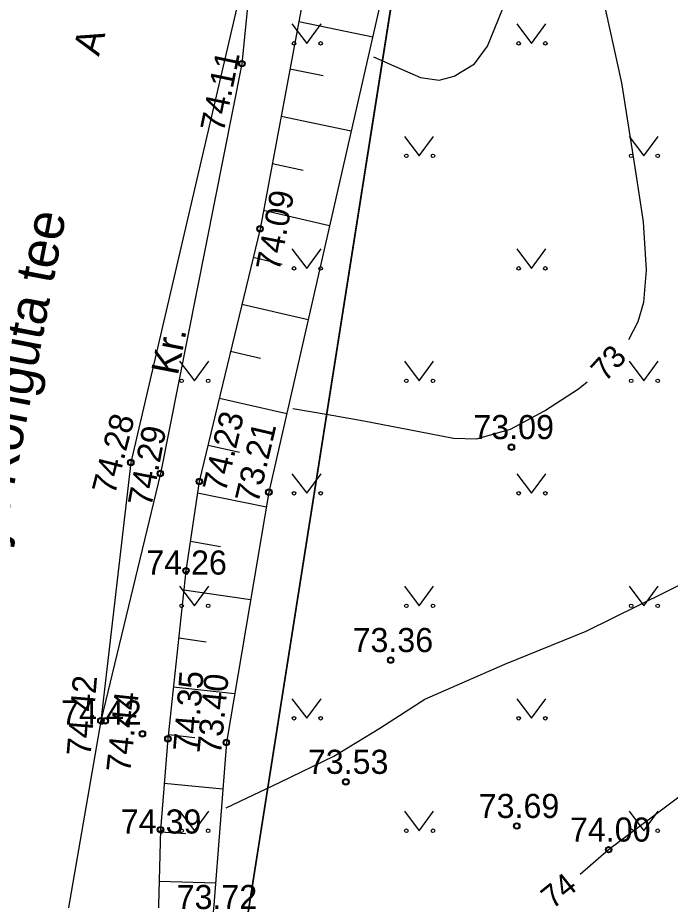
# Model space of a CAD drawing. Extents: x 634699 to 635451, y 6460026 to 6465351.
# Drawn here: x 635292.23 to 635312.56, y 6460910.02 to 6460937.49 of the extents above; entities that cross this region are included whole.
import ezdxf

# ---------------------------------------------------------------- set-up
doc = ezdxf.new("R2010")
doc.units = 0
for name, color, linetype in [('HALJASTUS', 7, 'Continuous'), ('HORISONTAAL-EH2000', 7, 'Continuous'), ('KORGUS-EH2000', 7, 'Continuous'), ('MOOTKORG_MUU', 7, 'Continuous'), ('MOOTMPUNKT', 7, 'Continuous'), ('PIIR', 7, 'Continuous'), ('RELJEEF', 7, 'Continuous'), ('TEE', 7, 'Continuous')]:
    doc.layers.add(name, color=color, linetype=linetype)

msp = doc.modelspace()

# ---------------------------------------------------------------- linework, layer by layer
at = {"layer": 'HALJASTUS'}
for p, q in [((635300.775, 6460937.297), (635301.238, 6460936.69)), ((635301.238, 6460936.69), (635301.683, 6460937.297)), ((635307.775, 6460937.297), (635308.238, 6460936.69)), ((635308.238, 6460936.69), (635308.683, 6460937.297)), ((635304.275, 6460933.797), (635304.738, 6460933.19)), ((635304.738, 6460933.19), (635305.183, 6460933.797)), ((635311.275, 6460933.797), (635311.738, 6460933.19)), ((635311.738, 6460933.19), (635312.183, 6460933.797)), ((635300.775, 6460930.297), (635301.238, 6460929.69)), ((635301.238, 6460929.69), (635301.683, 6460930.297)), ((635307.775, 6460930.297), (635308.238, 6460929.69)), ((635308.238, 6460929.69), (635308.683, 6460930.297)), ((635297.275, 6460926.797), (635297.738, 6460926.19)), ((635297.738, 6460926.19), (635298.183, 6460926.797)), ((635304.275, 6460926.797), (635304.738, 6460926.19)), ((635304.738, 6460926.19), (635305.183, 6460926.797)), ((635311.275, 6460926.797), (635311.738, 6460926.19)), ((635311.738, 6460926.19), (635312.183, 6460926.797)), ((635300.775, 6460923.297), (635301.238, 6460922.69)), ((635301.238, 6460922.69), (635301.683, 6460923.297)), ((635307.775, 6460923.297), (635308.238, 6460922.69)), ((635308.238, 6460922.69), (635308.683, 6460923.297)), ((635297.275, 6460919.797), (635297.738, 6460919.19)), ((635297.738, 6460919.19), (635298.183, 6460919.797)), ((635304.275, 6460919.797), (635304.738, 6460919.19)), ((635304.738, 6460919.19), (635305.183, 6460919.797)), ((635311.275, 6460919.797), (635311.738, 6460919.19)), ((635311.738, 6460919.19), (635312.183, 6460919.797)), ((635300.775, 6460916.297), (635301.238, 6460915.69)), ((635301.238, 6460915.69), (635301.683, 6460916.297)), ((635307.775, 6460916.297), (635308.238, 6460915.69)), ((635308.238, 6460915.69), (635308.683, 6460916.297)), ((635297.275, 6460912.797), (635297.738, 6460912.19)), ((635297.738, 6460912.19), (635298.183, 6460912.797)), ((635304.275, 6460912.797), (635304.738, 6460912.19)), ((635304.738, 6460912.19), (635305.183, 6460912.797)), ((635311.275, 6460912.797), (635311.738, 6460912.19)), ((635311.738, 6460912.19), (635312.183, 6460912.797))]:
    msp.add_line(p, q, dxfattribs=at)
for centre in [(635300.837, 6460936.69), (635301.666, 6460936.69), (635307.837, 6460936.69), (635308.666, 6460936.69), (635304.337, 6460933.19), (635305.166, 6460933.19), (635311.337, 6460933.19), (635312.166, 6460933.19), (635300.837, 6460929.69), (635301.666, 6460929.69), (635307.837, 6460929.69), (635308.666, 6460929.69), (635297.337, 6460926.19), (635298.166, 6460926.19), (635304.337, 6460926.19), (635305.166, 6460926.19), (635311.337, 6460926.19), (635312.166, 6460926.19), (635300.837, 6460922.69), (635301.666, 6460922.69), (635307.837, 6460922.69), (635308.666, 6460922.69), (635297.337, 6460919.19), (635298.166, 6460919.19), (635304.337, 6460919.19), (635305.166, 6460919.19), (635311.337, 6460919.19), (635312.166, 6460919.19), (635300.837, 6460915.69), (635301.666, 6460915.69), (635307.837, 6460915.69), (635308.666, 6460915.69), (635297.337, 6460912.19), (635298.166, 6460912.19), (635304.337, 6460912.19), (635305.166, 6460912.19), (635311.337, 6460912.19), (635312.166, 6460912.19)]:
    msp.add_circle(centre, 0.055, dxfattribs=at)
at = {"layer": 'HORISONTAAL-EH2000'}
for points in [[(635303.309, 6460936.271), (635304.044, 6460935.949), (635304.779, 6460935.626), (635305.362, 6460935.548), (635305.829, 6460935.666), (635306.461, 6460936.053), (635306.868, 6460936.607), (635307.565, 6460938.349), (635308.261, 6460940.091)], [(635311.267, 6460927.481), (635311.555, 6460928.034), (635311.728, 6460928.642), (635311.818, 6460929.636), (635311.727, 6460931.139), (635311.496, 6460932.629), (635311.053, 6460935.462), (635310.431, 6460938.255), (635310.225, 6460938.926), (635310.019, 6460939.597)], [(635298.725, 6460912.905), (635300.402, 6460913.705), (635302.079, 6460914.506), (635303.508, 6460915.378), (635304.916, 6460916.286), (635307.405, 6460917.376), (635309.94, 6460918.403), (635313.243, 6460920.033), (635314.784, 6460921.065), (635316.208, 6460922.409), (635316.798, 6460923.272), (635317.296, 6460924.678), (635317.566, 6460926.148), (635317.645, 6460927.238), (635317.623, 6460928.886), (635317.682, 6460929.694), (635317.869, 6460930.478), (635318.184, 6460931.367), (635318.499, 6460932.256)], [(635300.797, 6460925.332), (635301.906, 6460925.138), (635303.015, 6460924.945), (635304.409, 6460924.673), (635305.801, 6460924.403), (635306.521, 6460924.384), (635307.585, 6460924.688), (635308.639, 6460925.254), (635309.697, 6460925.945), (635309.964, 6460926.156)], [(635309.748, 6460910.838), (635310.637, 6460911.602), (635313.116, 6460913.468), (635314.439, 6460914.187), (635315.139, 6460914.421), (635315.871, 6460914.545), (635317.563, 6460914.589), (635320.103, 6460914.432), (635322.643, 6460914.275), (635324.399, 6460913.932), (635325.201, 6460913.901), (635325.517, 6460914.027), (635325.75, 6460914.29), (635326.177, 6460915.076), (635326.604, 6460915.862)]]:
    msp.add_lwpolyline(points, dxfattribs=at)
at = {"layer": 'KORGUS-EH2000'}
for centre in [(635299.215, 6460936.058), (635299.78, 6460930.922), (635307.609, 6460924.126), (635295.754, 6460923.651), (635296.675, 6460923.308), (635297.888, 6460923.055), (635300.053, 6460922.726), (635303.849, 6460917.5), (635294.823, 6460915.615), (635296.117, 6460915.207), (635296.91, 6460915.049), (635298.731, 6460914.938), (635302.452, 6460913.71), (635307.775, 6460912.337), (635310.637, 6460911.602)]:
    msp.add_circle(centre, 0.1, dxfattribs=at)
at = {"layer": 'MOOTKORG_MUU'}
for centre in [(635297.473, 6460920.281), (635294.956, 6460915.609), (635296.681, 6460912.223)]:
    msp.add_circle(centre, 0.1, dxfattribs=at)
at = {"layer": 'MOOTMPUNKT'}
for centre in [(635299.215, 6460936.058), (635299.78, 6460930.922), (635307.609, 6460924.126), (635295.754, 6460923.651), (635296.675, 6460923.308), (635297.888, 6460923.055), (635300.053, 6460922.726), (635297.473, 6460920.281), (635303.849, 6460917.5), (635294.823, 6460915.615), (635294.956, 6460915.609), (635296.117, 6460915.207), (635296.91, 6460915.049), (635298.731, 6460914.938), (635302.452, 6460913.71), (635307.775, 6460912.337), (635296.681, 6460912.223), (635310.637, 6460911.602)]:
    msp.add_circle(centre, 0.075, dxfattribs=at)
at = {"layer": 'PIIR'}
msp.add_lwpolyline([(635325.21, 6461033.53), (635314.56, 6460986.69), (635311.19, 6460971.35), (635304.73, 6460943.36), (635297.29, 6460896.24), (635293.26, 6460878.06), (635301.99, 6460876.05), (635299.8, 6460866.25), (635290.2, 6460868.39), (635285.58, 6460848.68), (635271.44, 6460793.38), (635270.41, 6460786.9), (635256.67, 6460727.29), (635254.43, 6460718.3), (635241.01, 6460657.55), (635227.99, 6460593.6), (635208.25, 6460503.13), (635183.56, 6460401.14)], dxfattribs=at)
msp.add_lwpolyline([(635285.58, 6460848.68), (635290.2, 6460868.39), (635299.8, 6460866.25), (635301.99, 6460876.05), (635293.26, 6460878.06), (635297.29, 6460896.24), (635304.73, 6460943.36), (635308.86, 6460944.28), (635311.8, 6460942.78), (635316.11, 6460939.45), (635340.1, 6460914.81), (635346.9, 6460906.81), (635355.67, 6460895.26), (635372.77, 6460868.3), (635388.81, 6460841.1), (635392.98, 6460833.08), (635404.57, 6460810.09), (635360.08, 6460809.73), (635370.05, 6460856.81), (635336.05, 6460851.51), (635306.33, 6460846.87)], close=True, dxfattribs=at)
at = {"layer": 'RELJEEF'}
for p, q in [((635300.989, 6460937.375), (635303.288, 6460936.899)), ((635300.713, 6460935.9), (635301.747, 6460935.686)), ((635300.437, 6460934.429), (635302.619, 6460933.969)), ((635300.161, 6460932.954), (635301.128, 6460932.75)), ((635299.888, 6460931.498), (635301.947, 6460931.021)), ((635299.566, 6460930.033), (635300.473, 6460929.823)), ((635299.215, 6460928.574), (635301.279, 6460928.098)), ((635298.864, 6460927.115), (635299.798, 6460926.9)), ((635298.513, 6460925.653), (635300.613, 6460925.178)), ((635298.161, 6460924.191), (635299.139, 6460923.973)), ((635297.836, 6460922.71), (635299.976, 6460922.27)), ((635297.61, 6460921.199), (635298.545, 6460921.033)), ((635297.408, 6460919.682), (635299.485, 6460919.382)), ((635297.248, 6460918.189), (635298.1, 6460918.066)), ((635297.085, 6460916.673), (635298.989, 6460916.456)), ((635296.924, 6460915.181), (635297.746, 6460915.088)), ((635296.798, 6460913.671), (635298.621, 6460913.498)), ((635296.679, 6460912.159), (635297.474, 6460912.1)), ((635296.637, 6460910.623), (635298.398, 6460910.574))]:
    msp.add_line(p, q, dxfattribs=at)
for points in [[(635311.021, 6460940.162), (635309.317, 6460944.242), (635308.921, 6460945.193), (635307.601, 6460945.939), (635306.147, 6460945.951), (635304.575, 6460945.339), (635303.401, 6460944.64), (635302.917, 6460943.899), (635302.567, 6460942.757), (635301.344, 6460939.268), (635299.78, 6460930.922), (635297.888, 6460923.055), (635297.473, 6460920.281), (635296.91, 6460915.049), (635296.681, 6460912.223), (635296.574, 6460908.293), (635296.6, 6460906.921), (635295.807, 6460899.146), (635295.546, 6460897.027), (635295.077, 6460895.403), (635295.018, 6460894.543), (635295.24, 6460893.879), (635295.123, 6460892.868)], [(635308.708, 6460938.928), (635307.566, 6460941.338), (635307.491, 6460942.867), (635307.269, 6460943.579), (635306.969, 6460943.756), (635306.723, 6460943.397), (635305.911, 6460941.143), (635304.76, 6460940.378), (635303.742, 6460938.887), (635300.053, 6460922.726), (635298.731, 6460914.938), (635298.345, 6460909.873), (635298.131, 6460907.797), (635297.52, 6460899.495), (635296.281, 6460895.339), (635296.25, 6460894.769), (635296.659, 6460894.273), (635296.319, 6460892.572)]]:
    msp.add_lwpolyline(points, dxfattribs=at)
at = {"layer": 'TEE'}
for points in [[(635312.999, 6460945.879), (635313.494, 6460946.431), (635313.381, 6460946.841), (635312.581, 6460947.478), (635311.573, 6460947.627), (635309.912, 6460947.517), (635308.451, 6460947.343), (635307.026, 6460947.147), (635305.63, 6460946.983), (635304.284, 6460946.533), (635303.142, 6460945.873), (635302.311, 6460945.207), (635301.402, 6460943.948), (635300.493, 6460942.528), (635299.816, 6460941.132), (635299.475, 6460939.606), (635295.754, 6460923.651), (635294.823, 6460915.615), (635293.577, 6460908.427), (635292.902, 6460899.902), (635291.886, 6460893.67)], [(635299.475, 6460939.606), (635299.543, 6460939.406), (635299.215, 6460936.058), (635296.675, 6460923.308), (635294.823, 6460915.615)]]:
    msp.add_lwpolyline(points, dxfattribs=at)

# ---------------------------------------------------------------- texts
at = {"layer": 'HORISONTAAL-EH2000'}
for s, rotation, p in [('73', 47.7926, (635310.536, 6460926.13)), ('74', 38.673, (635308.889, 6460909.731))]:
    msp.add_text(s, height=0.7, rotation=rotation, dxfattribs=at).set_placement(p)
at = {"layer": 'KORGUS-EH2000'}
for s, rotation, p in [('74.11', 78.2733, (635298.645, 6460933.897)), ('74.09', 79.2571, (635300.382, 6460929.572)), ('74.28', 75.6341, (635295.259, 6460922.614)), ('74.23', 76.6352, (635298.707, 6460922.687)), ('74.29', 79.0319, (635296.392, 6460922.243)), ('73.21', 76.8428, (635299.72, 6460922.347)), ('74.35', 85.209, (635297.817, 6460914.632)), ('74.42', 85.2741, (635294.5, 6460914.49)), ('73.40', 84.362, (635298.56, 6460914.54)), ('74.44', 83.8382, (635295.733, 6460913.977))]:
    msp.add_text(s, height=0.75, rotation=rotation, dxfattribs=at).set_placement(p)
for s, p in [('73.09', (635306.425, 6460924.376)), ('73.36', (635302.662, 6460917.75)), ('73.53', (635301.269, 6460913.96)), ('73.69', (635306.591, 6460912.587)), ('74.00', (635309.432, 6460911.852))]:
    msp.add_text(s, height=0.75, dxfattribs=at).set_placement(p)
at = {"layer": 'MOOTKORG_MUU'}
for s, p in [('74.26', (635296.236, 6460920.161)), ('74.42', (635293.586, 6460915.495)), ('74.39', (635295.444, 6460912.103)), ('73.72', (635297.183, 6460909.753))]:
    msp.add_text(s, height=0.75, dxfattribs=at).set_placement(p)
at = {"layer": 'TEE'}
for s, height, rotation, p in [('A', 0.85, 73.887, (635294.758, 6460936.267)), ('Puhja-Konguta tee', 1.2, 79.1195, (635291.237, 6460918.316)), ('Kr.', 0.85, 79.0126, (635297.219, 6460926.334))]:
    msp.add_text(s, height=height, rotation=rotation, dxfattribs=at).set_placement(p)

doc.saveas('drawing.dxf')
